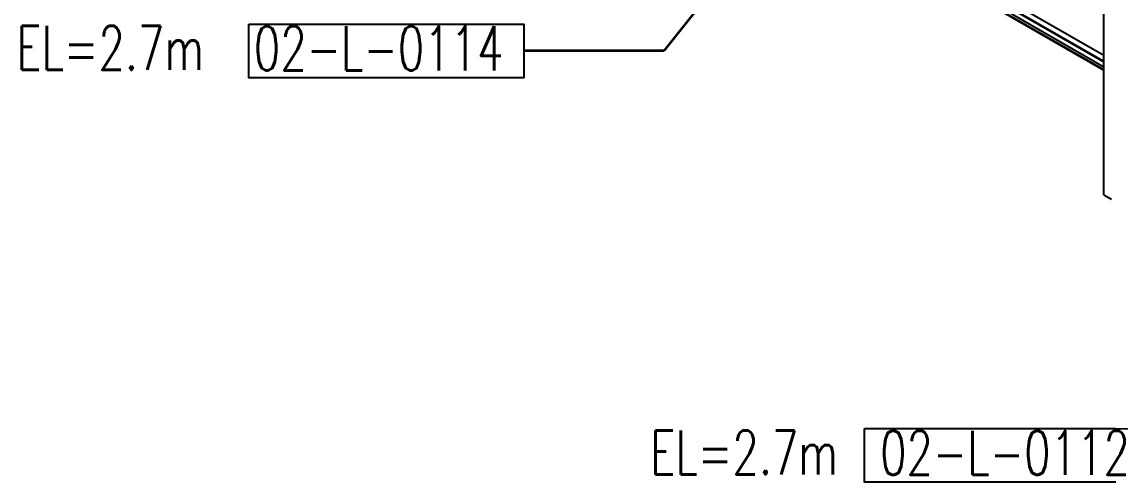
# Model space of a CAD drawing. Header units: inches. Extents: x 295136 to 296247, y 2627183 to 2627409.
# Drawn here: x 295679.23 to 295715.47, y 2627317.55 to 2627332.9 of the extents above; entities that cross this region are included whole.
import ezdxf

# ---------------------------------------------------------------- set-up
doc = ezdxf.new("R2010")
doc.units = ezdxf.units.IN
doc.header["$MEASUREMENT"] = 0
doc.layers.add('_Auto', color=7, linetype='Continuous')
doc.layers.add('PIPE RACK LIGHTING-EMBED 1_DWG$0$DwgTemplate', color=7, linetype='Continuous')
doc.styles.add('HZTXT', font='txt_qlt.shx', dxfattribs={"width": 0.7, "bigfont": 'hztxt.shx'})
doc.dimstyles.new('ANSI_L', dxfattribs={"dimtxt": 0.18, "dimasz": 0.18, "dimexe": 0.18, "dimexo": 0.0625, "dimgap": 0.09, "dimtad": 0, "dimtih": 1, "dimtoh": 1, "dimdec": 4, "dimzin": 0, "dimdsep": 46, "dimtxsty": 'Standard', "dimcen": 0.09, "dimadec": 0, "dimazin": 0, "dimtfac": 1, "dimtdec": 4, "dimtofl": 0, "dimtmove": 0, "dimatfit": 3, "dimfxl": 1, "dimtolj": 1, "dimtzin": 0, "dimarcsym": 0})

msp = doc.modelspace()

# ---------------------------------------------------------------- linework, layer by layer
at = {"layer": '_Auto', "color": 7, "linetype": 'Continuous', "lineweight": 25}
for points in [[(295686.8037, 2627332.8246), (295695.978, 2627332.8246), (295695.978, 2627331.0329), (295686.8037, 2627331.0329)], [(295707.3312, 2627319.3372), (295717.1202, 2627319.3372), (295717.1202, 2627317.5455), (295707.3312, 2627317.5455)]]:
    msp.add_lwpolyline(points, close=True, dxfattribs=at)
at = {"layer": 'PIPE RACK LIGHTING-EMBED 1_DWG$0$DwgTemplate', "color": 9, "linetype": 'Continuous', "lineweight": 25}
for p, q in [((295705.2764, 2627337.5787), (295715.3128, 2627331.7841)), ((295705.2011, 2627337.4222), (295715.3128, 2627331.5842)), ((295705.2011, 2627337.4042), (295715.3128, 2627331.5662)), ((295705.2011, 2627337.2383), (295715.3128, 2627331.4003)), ((295705.2011, 2627337.1443), (295715.3128, 2627331.3063)), ((295705.2011, 2627337.1263), (295715.3128, 2627331.2883)), ((295715.3128, 2627327.1357), (295715.3128, 2627333.9334)), ((295715.3128, 2627327.1357), (295715.5726, 2627326.9858))]:
    msp.add_line(p, q, dxfattribs=at)

# ---------------------------------------------------------------- texts
at = {"layer": '_Auto', "color": 7, "style": 'HZTXT', "width": 0.7}
for s, p in [('EL=2.7m', (295679.0511, 2627331.295)), ('02-L-0114', (295686.9671, 2627331.2817)), ('EL=2.7m', (295700.1932, 2627317.8075)), ('02-L-0112', (295707.854, 2627317.7943))]:
    msp.add_text(s, height=1.46919, dxfattribs=at).set_placement(p)

# ---------------------------------------------------------------- leaders
at = {"layer": '_Auto', "color": 136, "linetype": 'Continuous', "lineweight": 35}
msp.add_leader([(295704.1159, 2627336.3011), (295700.6427, 2627331.9288), (295695.978, 2627331.9288)], dimstyle='ANSI_L', override={"dimscale": 1, "dimtxt": 0.125, "dimasz": 0.125, "dimgap": 0.0625, "dimtad": 0, "dimlwd": 35}, dxfattribs=at)

doc.saveas('drawing.dxf')
